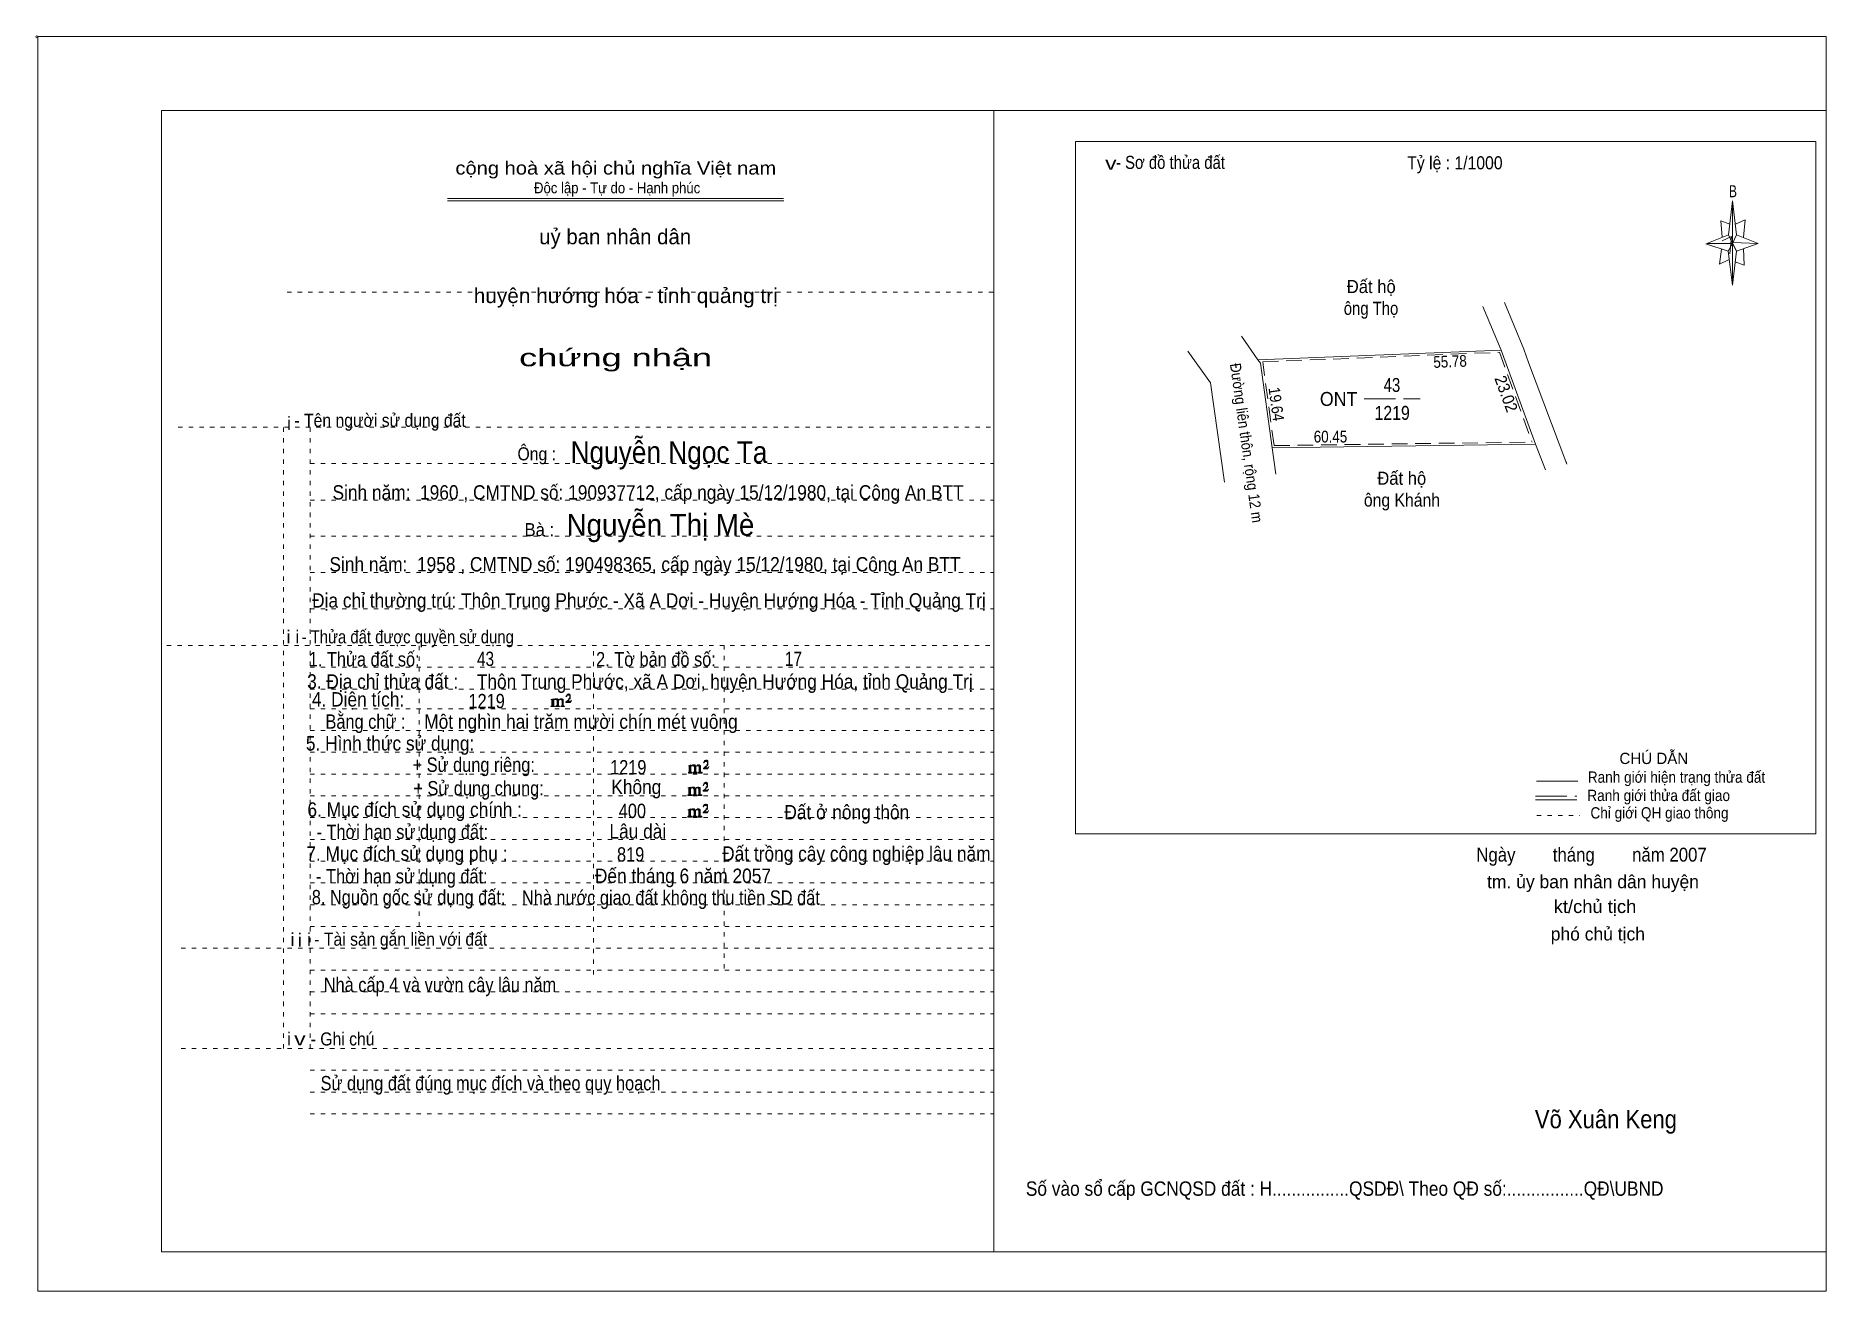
# Model space of a CAD drawing. Header units: centimetres. Extents: x -1.6 to 39.5, y -3.3 to 25.5.
import ezdxf
from ezdxf.enums import TextEntityAlignment as Align

# ---------------------------------------------------------------- set-up
doc = ezdxf.new("R2010")
doc.units = ezdxf.units.CM
doc.header["$LTSCALE"] = 0.12
for name, pattern in [('DOTTED', [1.5, 0.3, -1.2]), ('LONG_DASHED', [7.5, 6, -1.5]), ('MEDIUM_DASHED', [4.5, 3, -1.5])]:
    doc.linetypes.add(name, pattern=pattern)
for name, color, linetype, lineweight in [('1', 7, 'DOTTED', 13), ('10', 7, 'Continuous', 13), ('33', 7, 'LONG_DASHED', 13), ('4', 7, 'Continuous', 13), ('5', 7, 'Continuous', 13), ('50', 7, 'Continuous', 13)]:
    doc.layers.add(name, color=color, linetype=linetype, lineweight=lineweight)
doc.layers.add('30', color=7, linetype='Continuous')

msp = doc.modelspace()

# ---------------------------------------------------------------- hatches: boundary and pattern name
at = {"layer": '50'}
for points in [[(10.27, 10.13), (10.27, 10.12), (10.27, 10.11), (10.25, 10.11), (10.24, 10.11), (10.24, 10.1), (10.33, 10.1), (10.33, 10.11), (10.32, 10.11), (10.31, 10.11), (10.31, 10.12), (10.31, 10.13), (10.31, 10.24), (10.31, 10.25), (10.32, 10.26), (10.34, 10.26), (10.35, 10.26), (10.36, 10.26), (10.37, 10.25), (10.39, 10.22), (10.39, 10.13), (10.37, 10.12), (10.37, 10.11), (10.36, 10.11), (10.35, 10.11), (10.35, 10.1), (10.44, 10.1), (10.44, 10.11), (10.43, 10.11), (10.42, 10.11), (10.42, 10.12), (10.42, 10.13), (10.42, 10.24), (10.44, 10.26), (10.45, 10.26), (10.46, 10.26), (10.49, 10.26), (10.49, 10.25), (10.5, 10.24), (10.5, 10.22), (10.5, 10.13), (10.5, 10.12), (10.49, 10.11), (10.49, 10.11), (10.47, 10.11), (10.47, 10.1), (10.56, 10.1), (10.56, 10.11), (10.55, 10.11), (10.54, 10.11), (10.53, 10.12), (10.53, 10.13), (10.53, 10.2), (10.53, 10.25), (10.53, 10.26), (10.52, 10.27), (10.5, 10.28), (10.47, 10.28), (10.46, 10.28), (10.44, 10.27), (10.41, 10.25), (10.41, 10.26), (10.4, 10.28), (10.39, 10.28), (10.37, 10.28), (10.35, 10.28), (10.34, 10.28), (10.32, 10.26), (10.31, 10.26), (10.31, 10.25), (10.31, 10.25), (10.31, 10.26), (10.31, 10.28), (10.24, 10.26), (10.24, 10.26), (10.25, 10.26), (10.27, 10.25), (10.27, 10.24), (10.27, 10.23)], [(10.69, 10.19), (10.72, 10.24), (10.72, 10.24), (10.71, 10.22), (10.69, 10.22), (10.68, 10.22), (10.63, 10.22), (10.66, 10.26), (10.67, 10.27), (10.69, 10.28), (10.69, 10.3), (10.69, 10.32), (10.69, 10.34), (10.69, 10.35), (10.69, 10.37), (10.68, 10.38), (10.67, 10.38), (10.66, 10.39), (10.65, 10.39), (10.63, 10.38), (10.63, 10.38), (10.62, 10.37), (10.61, 10.35), (10.59, 10.33), (10.61, 10.33), (10.61, 10.35), (10.62, 10.35), (10.63, 10.36), (10.65, 10.36), (10.66, 10.36), (10.67, 10.35), (10.68, 10.35), (10.68, 10.32), (10.68, 10.3), (10.66, 10.28), (10.66, 10.26), (10.65, 10.25), (10.59, 10.2), (10.59, 10.19)], [(13.42, 8.61), (13.42, 8.6), (13.42, 8.59), (13.41, 8.59), (13.4, 8.59), (13.4, 8.57), (13.48, 8.57), (13.48, 8.59), (13.47, 8.59), (13.46, 8.59), (13.46, 8.6), (13.46, 8.61), (13.46, 8.72), (13.46, 8.73), (13.47, 8.74), (13.5, 8.74), (13.51, 8.74), (13.52, 8.74), (13.53, 8.73), (13.54, 8.69), (13.54, 8.61), (13.53, 8.6), (13.53, 8.59), (13.52, 8.59), (13.51, 8.59), (13.51, 8.57), (13.6, 8.57), (13.6, 8.59), (13.58, 8.59), (13.57, 8.59), (13.57, 8.6), (13.57, 8.61), (13.57, 8.72), (13.6, 8.74), (13.61, 8.74), (13.62, 8.74), (13.64, 8.74), (13.64, 8.73), (13.65, 8.72), (13.65, 8.69), (13.65, 8.61), (13.65, 8.6), (13.64, 8.59), (13.64, 8.59), (13.63, 8.59), (13.63, 8.57), (13.72, 8.57), (13.72, 8.59), (13.7, 8.59), (13.69, 8.59), (13.68, 8.6), (13.68, 8.61), (13.68, 8.68), (13.68, 8.73), (13.68, 8.74), (13.67, 8.75), (13.65, 8.76), (13.63, 8.76), (13.62, 8.76), (13.6, 8.75), (13.56, 8.73), (13.56, 8.74), (13.55, 8.76), (13.54, 8.76), (13.53, 8.76), (13.51, 8.76), (13.5, 8.76), (13.47, 8.74), (13.46, 8.74), (13.46, 8.73), (13.46, 8.73), (13.46, 8.74), (13.46, 8.76), (13.4, 8.74), (13.4, 8.74), (13.41, 8.74), (13.42, 8.73), (13.42, 8.72), (13.42, 8.71)], [(13.85, 8.67), (13.87, 8.72), (13.87, 8.72), (13.86, 8.69), (13.85, 8.69), (13.84, 8.69), (13.78, 8.69), (13.82, 8.74), (13.83, 8.75), (13.85, 8.76), (13.85, 8.78), (13.85, 8.79), (13.85, 8.82), (13.85, 8.83), (13.85, 8.85), (13.84, 8.86), (13.83, 8.86), (13.82, 8.87), (13.8, 8.87), (13.78, 8.86), (13.78, 8.86), (13.77, 8.85), (13.76, 8.83), (13.75, 8.81), (13.76, 8.81), (13.76, 8.83), (13.77, 8.83), (13.78, 8.84), (13.8, 8.84), (13.82, 8.84), (13.83, 8.83), (13.84, 8.83), (13.84, 8.79), (13.84, 8.78), (13.82, 8.76), (13.82, 8.74), (13.8, 8.73), (13.75, 8.68), (13.75, 8.67)], [(13.41, 8.09), (13.41, 8.08), (13.41, 8.07), (13.4, 8.07), (13.39, 8.07), (13.39, 8.06), (13.48, 8.06), (13.48, 8.07), (13.47, 8.07), (13.45, 8.07), (13.45, 8.08), (13.45, 8.09), (13.45, 8.2), (13.45, 8.21), (13.47, 8.23), (13.49, 8.23), (13.5, 8.23), (13.51, 8.23), (13.52, 8.21), (13.53, 8.18), (13.53, 8.09), (13.52, 8.08), (13.52, 8.07), (13.51, 8.07), (13.5, 8.07), (13.5, 8.06), (13.59, 8.06), (13.59, 8.07), (13.58, 8.07), (13.57, 8.07), (13.57, 8.08), (13.57, 8.09), (13.57, 8.2), (13.59, 8.23), (13.6, 8.23), (13.61, 8.23), (13.63, 8.23), (13.63, 8.21), (13.64, 8.2), (13.64, 8.18), (13.64, 8.09), (13.64, 8.08), (13.63, 8.07), (13.63, 8.07), (13.62, 8.07), (13.62, 8.06), (13.71, 8.06), (13.71, 8.07), (13.7, 8.07), (13.69, 8.07), (13.67, 8.08), (13.67, 8.09), (13.67, 8.17), (13.67, 8.21), (13.67, 8.23), (13.66, 8.24), (13.64, 8.25), (13.62, 8.25), (13.61, 8.25), (13.59, 8.24), (13.55, 8.21), (13.55, 8.23), (13.54, 8.25), (13.53, 8.25), (13.52, 8.25), (13.5, 8.25), (13.49, 8.25), (13.47, 8.23), (13.45, 8.23), (13.45, 8.21), (13.45, 8.21), (13.45, 8.23), (13.45, 8.25), (13.39, 8.23), (13.39, 8.23), (13.4, 8.23), (13.41, 8.21), (13.41, 8.2), (13.41, 8.19)], [(13.84, 8.16), (13.86, 8.2), (13.86, 8.2), (13.85, 8.18), (13.84, 8.18), (13.83, 8.18), (13.77, 8.18), (13.81, 8.23), (13.82, 8.24), (13.84, 8.25), (13.84, 8.27), (13.84, 8.28), (13.84, 8.3), (13.84, 8.31), (13.84, 8.34), (13.83, 8.35), (13.82, 8.35), (13.81, 8.36), (13.8, 8.36), (13.77, 8.35), (13.77, 8.35), (13.76, 8.34), (13.75, 8.31), (13.74, 8.29), (13.75, 8.29), (13.75, 8.31), (13.76, 8.31), (13.77, 8.33), (13.8, 8.33), (13.81, 8.33), (13.82, 8.31), (13.83, 8.31), (13.83, 8.28), (13.83, 8.27), (13.81, 8.25), (13.81, 8.23), (13.8, 8.21), (13.74, 8.17), (13.74, 8.16)], [(13.84, 7.66), (13.86, 7.71), (13.86, 7.71), (13.85, 7.68), (13.84, 7.68), (13.83, 7.68), (13.77, 7.68), (13.81, 7.73), (13.82, 7.74), (13.84, 7.75), (13.84, 7.77), (13.84, 7.78), (13.84, 7.81), (13.84, 7.82), (13.84, 7.84), (13.83, 7.85), (13.82, 7.85), (13.81, 7.86), (13.79, 7.86), (13.77, 7.85), (13.77, 7.85), (13.76, 7.84), (13.75, 7.82), (13.74, 7.8), (13.75, 7.8), (13.75, 7.82), (13.76, 7.82), (13.77, 7.83), (13.79, 7.83), (13.81, 7.83), (13.82, 7.82), (13.83, 7.82), (13.83, 7.78), (13.83, 7.77), (13.81, 7.75), (13.81, 7.73), (13.79, 7.72), (13.74, 7.67), (13.74, 7.66)], [(13.41, 7.6), (13.41, 7.59), (13.41, 7.58), (13.4, 7.58), (13.39, 7.58), (13.39, 7.56), (13.47, 7.56), (13.47, 7.58), (13.46, 7.58), (13.45, 7.58), (13.45, 7.59), (13.45, 7.6), (13.45, 7.71), (13.45, 7.72), (13.46, 7.73), (13.49, 7.73), (13.5, 7.73), (13.51, 7.73), (13.52, 7.72), (13.53, 7.68), (13.53, 7.6), (13.52, 7.59), (13.52, 7.58), (13.51, 7.58), (13.5, 7.58), (13.5, 7.56), (13.59, 7.56), (13.59, 7.58), (13.57, 7.58), (13.56, 7.58), (13.56, 7.59), (13.56, 7.6), (13.56, 7.71), (13.59, 7.73), (13.6, 7.73), (13.61, 7.73), (13.63, 7.73), (13.63, 7.72), (13.64, 7.71), (13.64, 7.68), (13.64, 7.6), (13.64, 7.59), (13.63, 7.58), (13.63, 7.58), (13.62, 7.58), (13.62, 7.56), (13.71, 7.56), (13.71, 7.58), (13.69, 7.58), (13.68, 7.58), (13.67, 7.59), (13.67, 7.6), (13.67, 7.67), (13.67, 7.72), (13.67, 7.73), (13.66, 7.74), (13.64, 7.75), (13.62, 7.75), (13.61, 7.75), (13.59, 7.74), (13.55, 7.72), (13.55, 7.73), (13.54, 7.75), (13.53, 7.75), (13.52, 7.75), (13.5, 7.75), (13.49, 7.75), (13.46, 7.73), (13.45, 7.73), (13.45, 7.72), (13.45, 7.72), (13.45, 7.73), (13.45, 7.75), (13.39, 7.73), (13.39, 7.73), (13.4, 7.73), (13.41, 7.72), (13.41, 7.71), (13.41, 7.7)]]:
    msp.add_hatch(color=256, dxfattribs=at).paths.add_polyline_path(points)

# ---------------------------------------------------------------- linework, layer by layer
at = {"layer": '1', "linetype": 'Continuous'}
for p, q in [((1.31, -2.42), (1.31, 23.78)), ((1.31, 23.78), (39.51, 23.78)), ((20.41, -2.42), (20.41, 23.78)), ((39.51, -2.42), (39.51, 23.78)), ((7.87, 21.76), (15.58, 21.76)), ((7.87, 21.71), (15.59, 21.71)), ((37.26, 20.55), (36.75, 20.72)), ((1.31, -2.42), (39.51, -2.42))]:
    msp.add_line(p, q, dxfattribs=at)
at = {"layer": '1'}
for p, q in [((4.19, 19.61), (20.41, 19.61)), ((1.69, 16.51), (20.41, 16.51)), ((4.11, 2.25), (4.11, 16.51)), ((4.72, 2.25), (4.72, 16.51)), ((4.72, 15.68), (20.41, 15.68)), ((4.72, 14.84), (20.41, 14.84)), ((4.72, 14.01), (20.41, 14.01)), ((4.72, 13.18), (20.41, 13.18)), ((4.72, 12.34), (20.41, 12.34)), ((1.43, 11.5), (20.41, 11.5)), ((7.22, 5.05), (7.22, 11.5)), ((11.22, 3.95), (11.22, 11.5)), ((14.22, 4.09), (14.22, 11.5)), ((4.72, 11), (20.41, 11)), ((4.72, 10.5), (20.41, 10.5)), ((4.72, 10.05), (20.41, 10.05)), ((4.72, 9.55), (20.41, 9.55)), ((4.72, 9.05), (20.41, 9.05)), ((4.72, 8.55), (20.41, 8.55)), ((4.72, 8.05), (20.41, 8.05)), ((4.72, 7.55), (20.41, 7.55)), ((4.72, 7.05), (20.41, 7.05)), ((4.72, 6.55), (20.41, 6.55)), ((4.72, 6.05), (20.41, 6.05)), ((4.72, 5.55), (20.41, 5.55)), ((4.72, 5.05), (20.41, 5.05)), ((1.76, 4.55), (20.41, 4.55)), ((4.72, 4.05), (20.41, 4.05)), ((4.72, 3.55), (20.41, 3.55)), ((4.72, 3.05), (20.41, 3.05)), ((1.76, 2.25), (20.41, 2.25)), ((4.72, 1.75), (20.41, 1.75)), ((4.72, 1.25), (20.41, 1.25)), ((4.72, 0.75), (20.41, 0.75))]:
    msp.add_line(p, q, dxfattribs=at)
at = {"layer": '1', "linetype": 'Continuous'}
msp.add_lwpolyline([(-1.53, -3.32), (39.51, -3.32), (39.51, 25.48), (-1.53, 25.48)], close=True, dxfattribs=at)
msp.add_lwpolyline([(37.27, 20.35), (37.06, 20.25), (37.11, 20.6)], dxfattribs=at)
at = {"layer": '10'}
for p, q in [((26.47, 18.06), (26.09, 18.6)), ((26.47, 18.06), (32.05, 18.28)), ((33.56, 15.66), (32.68, 18)), ((26.8, 16.04), (32.84, 16.12)), ((32.84, 16.12), (33.07, 15.53)), ((33.56, 15.66), (33.54, 15.72))]:
    msp.add_line(p, q, dxfattribs=at)
at = {"layer": '10', "linetype": 'MEDIUM_DASHED'}
msp.add_line((26.84, 16.09), (32.76, 16.17), dxfattribs=at)
at = {"layer": '10'}
for points in [[(32.68, 18), (32.57, 18.3), (32.13, 19.37)], [(31.63, 19.28), (32.05, 18.28), (32.84, 16.12)], [(25.7, 15.25), (25.38, 17.53), (24.86, 18.26)], [(26.88, 15.43), (26.8, 16.04), (26.53, 17.98), (26.47, 18.06)]]:
    msp.add_lwpolyline(points, dxfattribs=at)
at = {"layer": '10', "linetype": 'MEDIUM_DASHED'}
msp.add_lwpolyline([(26.84, 16.09), (26.58, 18.01), (32.01, 18.23), (32.76, 16.17)], dxfattribs=at)
at = {"layer": '33'}
msp.add_line((28.91, 17.16), (30.19, 17.16), dxfattribs=at)
at = {"layer": '4'}
for p, q in [((32.86, 8.39), (33.81, 8.39)), ((32.84, 7.96), (33.79, 7.96))]:
    msp.add_line(p, q, dxfattribs=at)
at = {"layer": '4', "linetype": 'LONG_DASHED'}
msp.add_line((32.84, 8.04), (33.79, 8.04), dxfattribs=at)
at = {"layer": '4', "linetype": 'DOTTED'}
msp.add_line((32.87, 7.6), (33.86, 7.6), dxfattribs=at)
at = {"layer": '4'}
msp.add_lwpolyline([(22.28, 23.07), (39.27, 23.07), (39.27, 7.18), (22.28, 7.18)], close=True, dxfattribs=at)
msp.add_circle((-1.55, 25.47), 0.025, dxfattribs=at)
at = {"layer": '5'}
for p, q in [((37.27, 20.93), (37.36, 21.71)), ((37.45, 20.55), (37.36, 19.77)), ((37.45, 20.93), (37.95, 20.73)), ((37.61, 20.61), (37.63, 20.23)), ((37.63, 20.23), (37.42, 20.31))]:
    msp.add_line(p, q, dxfattribs=at)
for points in [[(37.36, 21.71), (37.45, 20.93), (37.36, 20.73)], [(37.36, 20.73), (36.77, 20.73), (37.27, 20.93), (37.45, 20.55), (37.95, 20.73), (37.36, 20.75)], [(37.36, 20.73), (37.36, 19.77), (37.26, 20.55)]]:
    msp.add_lwpolyline(points, close=True, dxfattribs=at)
for points in [[(37.3, 21.17), (37.09, 21.25), (37.12, 20.87)], [(37.43, 21.17), (37.65, 21.27), (37.61, 20.87)], [(37.36, 20.73), (37.27, 20.93), (36.77, 20.73)], [(37.12, 20.79), (37.34, 20.89), (37.3, 20.49)], [(37.36, 20.73), (37.45, 20.55), (37.95, 20.73)]]:
    msp.add_lwpolyline(points, dxfattribs=at)
at = {"layer": '50'}
for points in [[(10.27, 10.13), (10.27, 10.12), (10.27, 10.11), (10.25, 10.11), (10.24, 10.11), (10.24, 10.1), (10.33, 10.1), (10.33, 10.11), (10.32, 10.11), (10.31, 10.11), (10.31, 10.12), (10.31, 10.13), (10.31, 10.24), (10.31, 10.25), (10.32, 10.26), (10.34, 10.26), (10.35, 10.26), (10.36, 10.26), (10.37, 10.25), (10.39, 10.22), (10.39, 10.13), (10.37, 10.12), (10.37, 10.11), (10.36, 10.11), (10.35, 10.11), (10.35, 10.1), (10.44, 10.1), (10.44, 10.11), (10.43, 10.11), (10.42, 10.11), (10.42, 10.12), (10.42, 10.13), (10.42, 10.24), (10.44, 10.26), (10.45, 10.26), (10.46, 10.26), (10.49, 10.26), (10.49, 10.25), (10.5, 10.24), (10.5, 10.22), (10.5, 10.13), (10.5, 10.12), (10.49, 10.11), (10.49, 10.11), (10.47, 10.11), (10.47, 10.1), (10.56, 10.1), (10.56, 10.11), (10.55, 10.11), (10.54, 10.11), (10.53, 10.12), (10.53, 10.13), (10.53, 10.2), (10.53, 10.25), (10.53, 10.26), (10.52, 10.27), (10.5, 10.28), (10.47, 10.28), (10.46, 10.28), (10.44, 10.27), (10.41, 10.25), (10.41, 10.26), (10.4, 10.28), (10.39, 10.28), (10.37, 10.28), (10.35, 10.28), (10.34, 10.28), (10.32, 10.26), (10.31, 10.26), (10.31, 10.25), (10.31, 10.25), (10.31, 10.26), (10.31, 10.28), (10.24, 10.26), (10.24, 10.26), (10.25, 10.26), (10.27, 10.25), (10.27, 10.24), (10.27, 10.23)], [(10.69, 10.19), (10.72, 10.24), (10.72, 10.24), (10.71, 10.22), (10.69, 10.22), (10.68, 10.22), (10.63, 10.22), (10.66, 10.26), (10.67, 10.27), (10.69, 10.28), (10.69, 10.3), (10.69, 10.32), (10.69, 10.34), (10.69, 10.35), (10.69, 10.37), (10.68, 10.38), (10.67, 10.38), (10.66, 10.39), (10.65, 10.39), (10.63, 10.38), (10.63, 10.38), (10.62, 10.37), (10.61, 10.35), (10.59, 10.33), (10.61, 10.33), (10.61, 10.35), (10.62, 10.35), (10.63, 10.36), (10.65, 10.36), (10.66, 10.36), (10.67, 10.35), (10.68, 10.35), (10.68, 10.32), (10.68, 10.3), (10.66, 10.28), (10.66, 10.26), (10.65, 10.25), (10.59, 10.2), (10.59, 10.19)], [(13.42, 8.61), (13.42, 8.6), (13.42, 8.59), (13.41, 8.59), (13.4, 8.59), (13.4, 8.57), (13.48, 8.57), (13.48, 8.59), (13.47, 8.59), (13.46, 8.59), (13.46, 8.6), (13.46, 8.61), (13.46, 8.72), (13.46, 8.73), (13.47, 8.74), (13.5, 8.74), (13.51, 8.74), (13.52, 8.74), (13.53, 8.73), (13.54, 8.69), (13.54, 8.61), (13.53, 8.6), (13.53, 8.59), (13.52, 8.59), (13.51, 8.59), (13.51, 8.57), (13.6, 8.57), (13.6, 8.59), (13.58, 8.59), (13.57, 8.59), (13.57, 8.6), (13.57, 8.61), (13.57, 8.72), (13.6, 8.74), (13.61, 8.74), (13.62, 8.74), (13.64, 8.74), (13.64, 8.73), (13.65, 8.72), (13.65, 8.69), (13.65, 8.61), (13.65, 8.6), (13.64, 8.59), (13.64, 8.59), (13.63, 8.59), (13.63, 8.57), (13.72, 8.57), (13.72, 8.59), (13.7, 8.59), (13.69, 8.59), (13.68, 8.6), (13.68, 8.61), (13.68, 8.68), (13.68, 8.73), (13.68, 8.74), (13.67, 8.75), (13.65, 8.76), (13.63, 8.76), (13.62, 8.76), (13.6, 8.75), (13.56, 8.73), (13.56, 8.74), (13.55, 8.76), (13.54, 8.76), (13.53, 8.76), (13.51, 8.76), (13.5, 8.76), (13.47, 8.74), (13.46, 8.74), (13.46, 8.73), (13.46, 8.73), (13.46, 8.74), (13.46, 8.76), (13.4, 8.74), (13.4, 8.74), (13.41, 8.74), (13.42, 8.73), (13.42, 8.72), (13.42, 8.71)], [(13.85, 8.67), (13.87, 8.72), (13.87, 8.72), (13.86, 8.69), (13.85, 8.69), (13.84, 8.69), (13.78, 8.69), (13.82, 8.74), (13.83, 8.75), (13.85, 8.76), (13.85, 8.78), (13.85, 8.79), (13.85, 8.82), (13.85, 8.83), (13.85, 8.85), (13.84, 8.86), (13.83, 8.86), (13.82, 8.87), (13.8, 8.87), (13.78, 8.86), (13.78, 8.86), (13.77, 8.85), (13.76, 8.83), (13.75, 8.81), (13.76, 8.81), (13.76, 8.83), (13.77, 8.83), (13.78, 8.84), (13.8, 8.84), (13.82, 8.84), (13.83, 8.83), (13.84, 8.83), (13.84, 8.79), (13.84, 8.78), (13.82, 8.76), (13.82, 8.74), (13.8, 8.73), (13.75, 8.68), (13.75, 8.67)], [(13.41, 8.09), (13.41, 8.08), (13.41, 8.07), (13.4, 8.07), (13.39, 8.07), (13.39, 8.06), (13.48, 8.06), (13.48, 8.07), (13.47, 8.07), (13.45, 8.07), (13.45, 8.08), (13.45, 8.09), (13.45, 8.2), (13.45, 8.21), (13.47, 8.23), (13.49, 8.23), (13.5, 8.23), (13.51, 8.23), (13.52, 8.21), (13.53, 8.18), (13.53, 8.09), (13.52, 8.08), (13.52, 8.07), (13.51, 8.07), (13.5, 8.07), (13.5, 8.06), (13.59, 8.06), (13.59, 8.07), (13.58, 8.07), (13.57, 8.07), (13.57, 8.08), (13.57, 8.09), (13.57, 8.2), (13.59, 8.23), (13.6, 8.23), (13.61, 8.23), (13.63, 8.23), (13.63, 8.21), (13.64, 8.2), (13.64, 8.18), (13.64, 8.09), (13.64, 8.08), (13.63, 8.07), (13.63, 8.07), (13.62, 8.07), (13.62, 8.06), (13.71, 8.06), (13.71, 8.07), (13.7, 8.07), (13.69, 8.07), (13.67, 8.08), (13.67, 8.09), (13.67, 8.17), (13.67, 8.21), (13.67, 8.23), (13.66, 8.24), (13.64, 8.25), (13.62, 8.25), (13.61, 8.25), (13.59, 8.24), (13.55, 8.21), (13.55, 8.23), (13.54, 8.25), (13.53, 8.25), (13.52, 8.25), (13.5, 8.25), (13.49, 8.25), (13.47, 8.23), (13.45, 8.23), (13.45, 8.21), (13.45, 8.21), (13.45, 8.23), (13.45, 8.25), (13.39, 8.23), (13.39, 8.23), (13.4, 8.23), (13.41, 8.21), (13.41, 8.2), (13.41, 8.19)], [(13.84, 8.16), (13.86, 8.2), (13.86, 8.2), (13.85, 8.18), (13.84, 8.18), (13.83, 8.18), (13.77, 8.18), (13.81, 8.23), (13.82, 8.24), (13.84, 8.25), (13.84, 8.27), (13.84, 8.28), (13.84, 8.3), (13.84, 8.31), (13.84, 8.34), (13.83, 8.35), (13.82, 8.35), (13.81, 8.36), (13.8, 8.36), (13.77, 8.35), (13.77, 8.35), (13.76, 8.34), (13.75, 8.31), (13.74, 8.29), (13.75, 8.29), (13.75, 8.31), (13.76, 8.31), (13.77, 8.33), (13.8, 8.33), (13.81, 8.33), (13.82, 8.31), (13.83, 8.31), (13.83, 8.28), (13.83, 8.27), (13.81, 8.25), (13.81, 8.23), (13.8, 8.21), (13.74, 8.17), (13.74, 8.16)], [(13.84, 7.66), (13.86, 7.71), (13.86, 7.71), (13.85, 7.68), (13.84, 7.68), (13.83, 7.68), (13.77, 7.68), (13.81, 7.73), (13.82, 7.74), (13.84, 7.75), (13.84, 7.77), (13.84, 7.78), (13.84, 7.81), (13.84, 7.82), (13.84, 7.84), (13.83, 7.85), (13.82, 7.85), (13.81, 7.86), (13.79, 7.86), (13.77, 7.85), (13.77, 7.85), (13.76, 7.84), (13.75, 7.82), (13.74, 7.8), (13.75, 7.8), (13.75, 7.82), (13.76, 7.82), (13.77, 7.83), (13.79, 7.83), (13.81, 7.83), (13.82, 7.82), (13.83, 7.82), (13.83, 7.78), (13.83, 7.77), (13.81, 7.75), (13.81, 7.73), (13.79, 7.72), (13.74, 7.67), (13.74, 7.66)], [(13.41, 7.6), (13.41, 7.59), (13.41, 7.58), (13.4, 7.58), (13.39, 7.58), (13.39, 7.56), (13.47, 7.56), (13.47, 7.58), (13.46, 7.58), (13.45, 7.58), (13.45, 7.59), (13.45, 7.6), (13.45, 7.71), (13.45, 7.72), (13.46, 7.73), (13.49, 7.73), (13.5, 7.73), (13.51, 7.73), (13.52, 7.72), (13.53, 7.68), (13.53, 7.6), (13.52, 7.59), (13.52, 7.58), (13.51, 7.58), (13.5, 7.58), (13.5, 7.56), (13.59, 7.56), (13.59, 7.58), (13.57, 7.58), (13.56, 7.58), (13.56, 7.59), (13.56, 7.6), (13.56, 7.71), (13.59, 7.73), (13.6, 7.73), (13.61, 7.73), (13.63, 7.73), (13.63, 7.72), (13.64, 7.71), (13.64, 7.68), (13.64, 7.6), (13.64, 7.59), (13.63, 7.58), (13.63, 7.58), (13.62, 7.58), (13.62, 7.56), (13.71, 7.56), (13.71, 7.58), (13.69, 7.58), (13.68, 7.58), (13.67, 7.59), (13.67, 7.6), (13.67, 7.67), (13.67, 7.72), (13.67, 7.73), (13.66, 7.74), (13.64, 7.75), (13.62, 7.75), (13.61, 7.75), (13.59, 7.74), (13.55, 7.72), (13.55, 7.73), (13.54, 7.75), (13.53, 7.75), (13.52, 7.75), (13.5, 7.75), (13.49, 7.75), (13.46, 7.73), (13.45, 7.73), (13.45, 7.72), (13.45, 7.72), (13.45, 7.73), (13.45, 7.75), (13.39, 7.73), (13.39, 7.73), (13.4, 7.73), (13.41, 7.72), (13.41, 7.71), (13.41, 7.7)]]:
    msp.add_lwpolyline(points, close=True, dxfattribs=at)

# ---------------------------------------------------------------- texts
at = {"layer": '1'}
for s, height, width, p in [('cộng hoà xã hội chủ nghĩa Việt nam', 0.3, 1.15, (11.735, 22.31)), ('v', 0.3, 1.3, (23.095, 22.42)), ('- Sơ đồ thửa đất ', 0.3, 0.85, (24.51, 22.44)), ('Độc lập - Tự do - Hạnh phúc', 0.25, 0.9, (11.765, 21.88)), ('chứng nhận', 0.4, 1.55, (11.73, 17.91)), ('- Tên người sử dụng đất', 0.3, 0.9, (6.325, 16.52)), ('- Thửa đất được quyền sử dụng', 0.3, 0.85, (6.96, 11.55)), ('- Tài sản gắn liền với đất ', 0.3, 0.9, (6.85, 4.61)), ('v', 0.3, 1.3, (4.485, 2.32)), ('- Ghi chú', 0.3, 0.9, (5.465, 2.32))]:
    msp.add_text(s, height=height, dxfattribs=dict(at, width=width)).set_placement(p, align=Align.CENTER)
for s, height, p in [('uỷ ban nhân dân', 0.35, (11.72, 20.71)), ('i', 0.3, (4.235, 16.45)), ('i', 0.3, (4.225, 11.55)), ('i', 0.3, (4.425, 11.55)), ('i', 0.3, (4.315, 4.6)), ('i', 0.3, (4.485, 4.59)), ('i', 0.3, (4.695, 4.6)), ('i', 0.3, (4.235, 2.32))]:
    msp.add_text(s, height=height, dxfattribs=at).set_placement(p, align=Align.CENTER)
at = {"layer": '10'}
for s, height, width, p in [('Tỷ lệ : 1/1000', 0.3, 0.9, (30.99, 22.43)), ('Đất hộ', 0.3, 0.95, (29.07, 19.59)), ('ông Thọ', 0.3, 0.85, (29.065, 19.09)), ('Nguyễn Ngọc Ta', 0.5, 0.9, (12.955, 15.69)), ('Đất hộ', 0.3, 0.95, (29.77, 15.19)), ('ông Khánh', 0.3, 0.9, (29.775, 14.69)), ('Nguyễn Thị Mè', 0.5, 0.95, (12.76, 14.02)), ('Võ Xuân Keng', 0.42, 0.9, (34.455, 0.42))]:
    msp.add_text(s, height=height, dxfattribs=dict(at, width=width)).set_placement(p, align=Align.CENTER)
at = {"layer": '10', "width": 0.9}
msp.add_text('Đường liên thôn, rộng 12 m ', height=0.25, rotation=277.989, dxfattribs=at).set_placement((26.089, 16.092), align=Align.CENTER)
at = {"layer": '30'}
for s, height, rotation, width, p in [('55.78', 0.2699, 2.353, 0.85, (30.884, 17.886)), ('23.02', 0.2699, 290.206, 0.95, (32.04, 17.232)), ('19.64', 0.2599, 277.932, 0.9, (26.765, 17.023))]:
    msp.add_text(s, height=height, rotation=rotation, dxfattribs=dict(at, width=width)).set_placement(p, align=Align.CENTER)
at = {"layer": '30', "width": 0.85}
msp.add_text('60.45', height=0.27, dxfattribs=at).set_placement((28.135, 16.16), align=Align.CENTER)
at = {"layer": '33', "width": 0.95}
msp.add_text('ONT', height=0.32, dxfattribs=at).set_placement((28.75, 17), align=Align.RIGHT)
at = {"layer": '33'}
for s, width, p in [('43', 0.8, (29.545, 17.32)), ('1219', 0.85, (29.55, 16.68))]:
    msp.add_text(s, height=0.32, dxfattribs=dict(at, width=width)).set_placement(p, align=Align.CENTER)
at = {"layer": '4'}
msp.add_text('CHÚ DẪN', height=0.2591, dxfattribs=at).set_placement((35.555, 8.78), align=Align.CENTER)
at = {"layer": '4', "width": 0.9}
for s, p in [('Ranh giới hiện trạng thửa đất', (36.075, 8.35)), ('Ranh giới thửa đất giao ', (35.71, 7.93)), ('Chỉ giới QH giao thông', (35.685, 7.53))]:
    msp.add_text(s, height=0.2591, dxfattribs=at).set_placement(p, align=Align.CENTER)
at = {"layer": '5', "width": 0.75}
msp.add_text('B', height=0.276, dxfattribs=at).set_placement((37.37, 21.79), align=Align.CENTER)
at = {"layer": '50'}
for s, height, width, p in [('  huyện hướng hóa - tỉnh quảng trị', 0.34, 1.05, (11.83, 19.36)), ('Ông :', 0.3, 0.9, (9.92, 15.75)), ('Sinh năm:  1960 , CMTND số: 190937712, cấp ngày 15/12/1980, tại Công An BTT', 0.33, 0.9, (12.475, 14.85)), ('Bà :', 0.3, 0.95, (9.98, 14.01)), ('Sinh năm:  1958 , CMTND số: 190498365, cấp ngày 15/12/1980, tại Công An BTT', 0.33, 0.9, (12.405, 13.2)), ('Địa chỉ thường trú: Thôn Trung Phước - Xã A Dơi - Huyện Hướng Hóa - Tỉnh Quảng Trị', 0.33, 0.9, (12.495, 12.37)), ('1. Thửa đất số:  ', 0.33, 0.85, (6.065, 11.02)), ('43', 0.33, 0.8, (8.745, 11.03)), ('2. Tờ bản đồ số:  ', 0.33, 0.85, (12.76, 11.02)), ('17', 0.33, 0.8, (15.81, 11.03)), ('3. Địa chỉ thửa đất : ', 0.33, 0.9, (6.44, 10.51)), ('Thôn Trung Phước, xã A Dơi, huyện Hướng Hóa, tỉnh Quảng Trị', 0.33, 0.9, (14.235, 10.51)), ('4. Diện tích: ', 0.33, 0.9, (5.875, 10.1)), ('1219', 0.33, 0.85, (8.77, 10.06)), ('Bằng chữ :', 0.33, 0.85, (5.99, 9.59)), ('Một nghìn hai trăm mười chín mét vuông', 0.33, 0.9, (10.935, 9.59)), ('5. Hình thức sử dụng:', 0.33, 0.9, (6.555, 9.09)), ('+ Sử dụng riêng:', 0.33, 0.85, (8.475, 8.6)), ('1219', 0.33, 0.85, (12.02, 8.54)), ('+ Sử dụng chung:', 0.33, 0.85, (8.585, 8.06)), ('Không', 0.33, 0.9, (12.205, 8.09)), ('6. Mục đích sử dụng chính :', 0.33, 0.9, (7.12, 7.57)), ('400', 0.33, 0.85, (12.115, 7.54)), ('Đất ở nông thôn', 0.33, 0.9, (17.035, 7.51)), ('- Thời hạn sử dụng đất:', 0.33, 0.85, (6.835, 7.06)), ('Lâu dài', 0.33, 0.9, (12.24, 7.07)), ('7. Mục đích sử dụng phụ :', 0.33, 0.9, (6.94, 6.56)), ('819', 0.33, 0.85, (12.075, 6.54)), ('Đất trồng cây công nghiệp lâu năm', 0.33, 0.9, (17.255, 6.56)), ('Ngày        tháng        năm 2007', 0.32, 0.9, (34.125, 6.54)), ('- Thời hạn sử dụng đất:', 0.33, 0.85, (6.825, 6.04)), ('Đến tháng 6 năm 2057', 0.33, 0.9, (13.275, 6.05)), ('8. Nguồn gốc sử dụng đất:', 0.33, 0.85, (6.98, 5.56)), ('Nhà nước giao đất không thu tiền SD đất ', 0.33, 0.85, (13.05, 5.55)), ('kt/chủ tịch', 0.3, 1.05, (34.205, 5.36)), ('Nhà cấp 4 và vườn cây lâu năm', 0.33, 0.85, (7.7, 3.55)), ('Sử dụng đất đúng mục đích và theo quy hoạch', 0.33, 0.85, (8.86, 1.29)), ('Số vào sổ cấp GCNQSD đất : H................QSDĐ\\ Theo QĐ số:................QĐ\\UBND', 0.33, 0.9, (28.46, -1.13))]:
    msp.add_text(s, height=height, dxfattribs=dict(at, width=width)).set_placement(p, align=Align.CENTER)
for s, p in [('tm. ủy ban nhân dân huyện ', (34.215, 5.93)), ('phó chủ tịch', (34.27, 4.73))]:
    msp.add_text(s, height=0.3, dxfattribs=at).set_placement(p, align=Align.CENTER)

doc.saveas('drawing.dxf')
